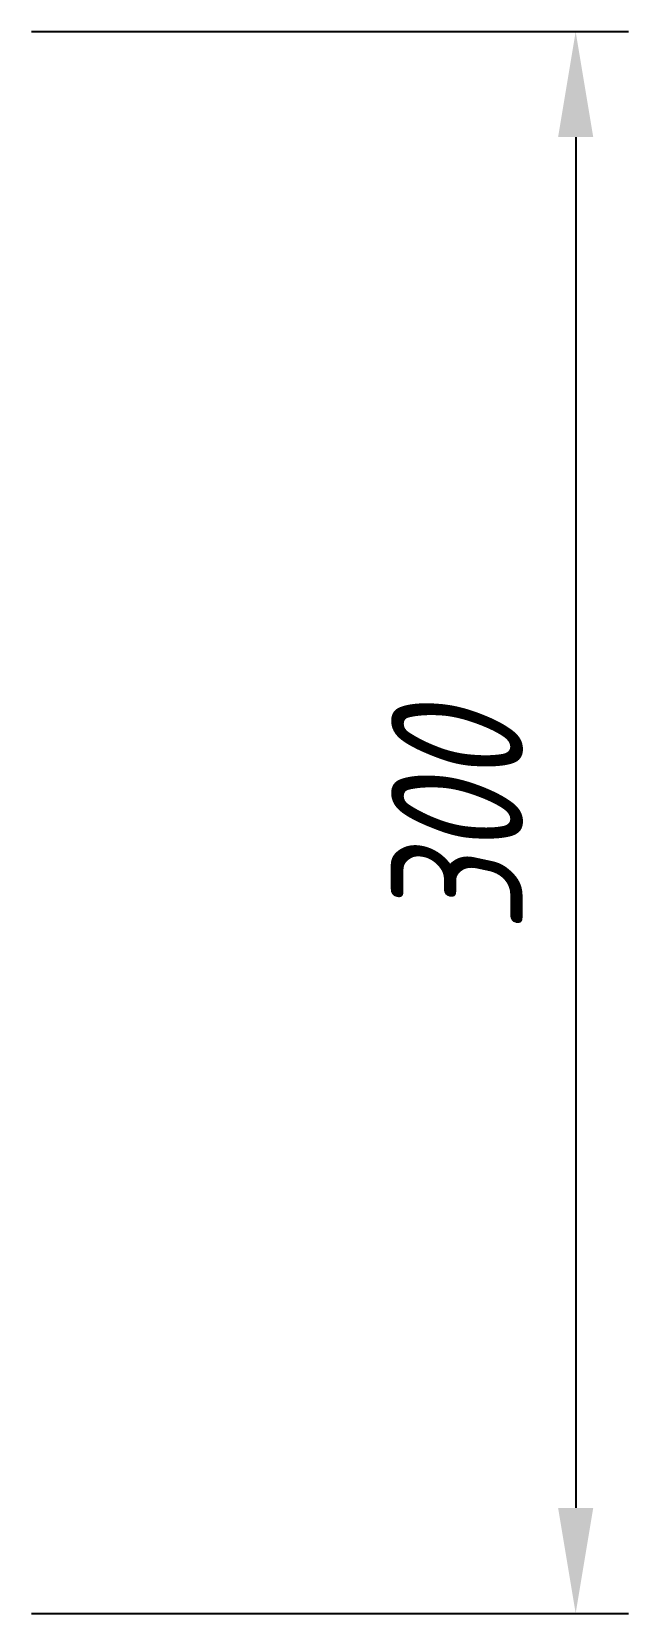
# Model space of a CAD drawing. Header units: millimetres. Extents: x -11832 to 36107, y -44400 to 39810.
# Drawn here: x -11832.2 to -11719, y -44399.7 to -44099.7 of the extents above; entities that cross this region are included whole.
import ezdxf

# ---------------------------------------------------------------- set-up
doc = ezdxf.new("R2010")
doc.units = ezdxf.units.MM
doc.header["$PDMODE"] = 34
doc.header["$PDSIZE"] = 25
doc.layers.add('11 Привязка размеры', color=7, linetype='Continuous')
doc.styles.get("Standard").update_dxf_attribs({"font": ''})
doc.styles.add('ГОСТ-ISOCPEUR', font='isocpeui.ttf', dxfattribs={"width": 0.8})
doc.styles.get('Standard').set_extended_font_data('Ubuntu')
doc.dimstyles.new('ISO-25', dxfattribs={"dimtxt": 2.5, "dimasz": 2.5, "dimexe": 1.25, "dimexo": 0.625, "dimtad": 1, "dimtxsty": 'Standard', "dimcen": 2.5, "dimadec": 0, "dimazin": 0, "dimtfac": 1, "dimtmove": 0, "dimatfit": 3, "dimfxl": 1, "dimarcsym": 0})

# ---------------------------------------------------------------- blocks, each defined once
blk = doc.blocks.new('*D26')
at = {"layer": '11 Привязка размеры', "color": 0, "lineweight": -2, "transparency": 16777216}
for p, q in [((-11832.23, -44099.73), (-11719.02, -44099.73)), ((-11729.02, -44119.73), (-11729.02, -44379.73)), ((-11832.23, -44399.73), (-11719.02, -44399.73))]:
    blk.add_line(p, q, dxfattribs=at)
at = {"layer": '11 Привязка размеры', "color": 0, "transparency": 16777216}
for points in [[(-11725.69, -44119.73), (-11732.36, -44119.73), (-11729.02, -44099.73)], [(-11732.36, -44379.73), (-11725.69, -44379.73), (-11729.02, -44399.73)]]:
    blk.add_solid(points, dxfattribs=at)
at = {"layer": 'Defpoints', "color": 0, "transparency": 16777216}
for p in [(-11832.23, -44099.73), (-11832.23, -44399.73), (-11729.02, -44399.73)]:
    blk.add_point(p, dxfattribs=at)
at = {"layer": '11 Привязка размеры', "color": 0, "transparency": 16777216, "insert": (-11751.52, -44249.73), "char_height": 25, "attachment_point": 5, "rotation": 90, "style": 'ГОСТ-ISOCPEUR'}
blk.add_mtext('300', dxfattribs=at)

msp = doc.modelspace()

# ---------------------------------------------------------------- dimensions: what is measured, and where the dimension line sits
at = {"layer": '11 Привязка размеры'}
dim = msp.add_linear_dim(base=(-11729.02, -44399.73), p1=(-11832.23, -44099.73), p2=(-11832.23, -44399.73), angle=90, dimstyle='ISO-25', override={"dimtxt": 25, "dimasz": 20, "dimexe": 10, "dimexo": 0, "dimgap": 10, "dimdec": 0, "dimlfac": 1, "dimtxsty": 'ГОСТ-ISOCPEUR'}, dxfattribs=at)
dim.commit()
dim.dimension.update_dxf_attribs({"geometry": '*D26', "text_midpoint": (-11751.52, -44249.73)})

doc.saveas('drawing.dxf')
